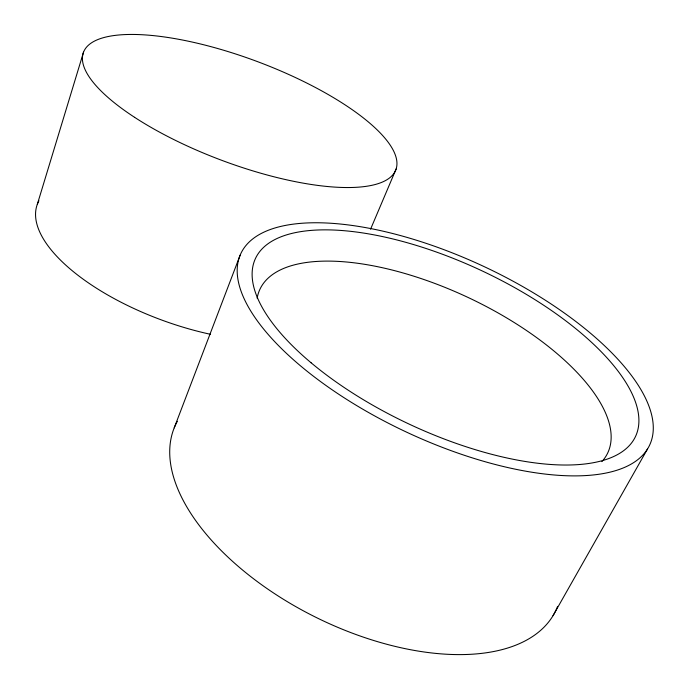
<?xml version="1.0" encoding="UTF-8"?>
<svg xmlns="http://www.w3.org/2000/svg" width="689" height="689" viewBox="0 0 689 689"><rect width="100%" height="100%" fill="white"/><g stroke="black" fill="none" stroke-linecap="round" stroke-linejoin="round"><path stroke-width="1.03" d="M37.327 204.314L83.541 52.166M174.214 427.878L240.142 255.188M370.544 229.239L396.123 169.003M553.017 615.673L647.574 448.884A225.708 91.396 25.1 0 0 385.978 231.866A225.708 91.396 25.1 0 0 302.178 367.237A225.708 91.396 25.1 0 0 647.574 448.884M557.59 606.38A211.592 111.532 26.3 0 1 318.352 618.524A211.592 111.532 26.3 0 1 177.349 421.306M210.386 334.277A158.461 66.282 19.9 0 1 38.928 200.74M257.152 298.148A192.179 81.147 25.2 0 1 469.364 298.07A192.179 81.147 25.2 0 1 601.885 461.613M134.631 117.345A166.859 52.485 20.6 0 0 393.591 173.852A166.859 52.485 20.6 0 0 190.844 41.753A166.859 52.485 20.6 0 0 134.631 117.345M311.101 362.784A209.818 84.842 25.1 0 0 633.148 440.71A209.818 84.842 25.1 0 0 392.325 238.816A209.818 84.842 25.1 0 0 311.101 362.784"/></g></svg>
